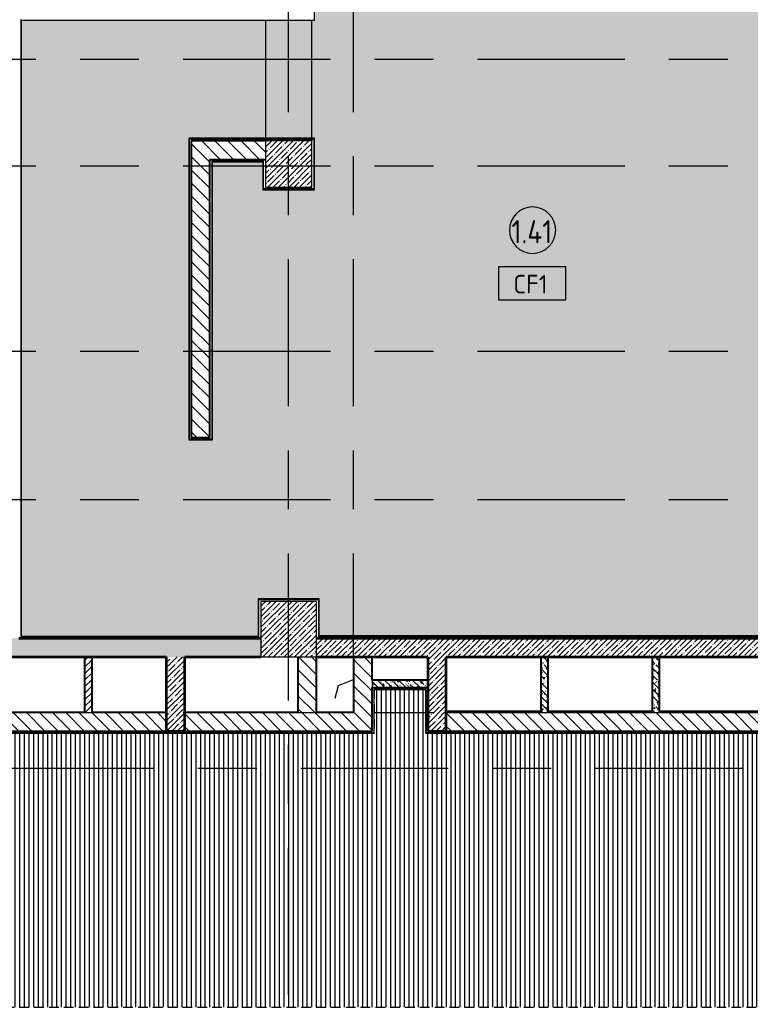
# Model space of a CAD drawing. Header units: millimetres. Extents: x 35861 to 236814, y -8553 to 29000.
# Drawn here: x 57560 to 65438, y 7910 to 18576 of the extents above; entities that cross this region are included whole.
import ezdxf

# ---------------------------------------------------------------- set-up
doc = ezdxf.new("R2010")
doc.units = ezdxf.units.MM
doc.linetypes.add('200_ШТРИХ__ш1_п0_6_', pattern=[160, 100, -60])
doc.linetypes.add('Осевая', pattern=[3175, 635, -476.25, 1587.5, -476.25])
for name, color, linetype, lineweight in [('0-1', 7, 'Continuous', 9), ('A-AREA-IDEN', 7, 'Continuous', 9), ('A-CLNG-IDEN', 7, 'Continuous', 9), ('A-DETL-MBND', 7, '200_ШТРИХ__ш1_п0_6_', 9), ('A-DETL-MBND-1', 7, 'Continuous', 9), ('A-FLOR', 7, 'Continuous', 9), ('A-WALL', 7, 'Continuous', 9), ('I-WALL', 7, 'Continuous', 9), ('S-COLS', 7, 'Continuous', 9), ('Оси-2', 7, 'Осевая', 9)]:
    doc.layers.add(name, color=color, linetype=linetype, lineweight=lineweight)
for name, color, linetype, lineweight, true_color in [('A-WALL-1', 7, 'Continuous', 35, 0x3c3c3c), ('A-WALL-2', 7, 'Continuous', 25, 0x3c3c3c), ('A-WALL-FNSH-2', 7, 'Continuous', 13, 0x3c3c3c)]:
    doc.layers.add(name, color=color, linetype=linetype, lineweight=lineweight, true_color=true_color)
doc.styles.add('GOST Common', font='GOST_Common.ttf', dxfattribs={"width": 0.9, "height": 250})
doc.styles.add('GOST Common_1', font='GOST_Common.ttf', dxfattribs={"height": 200})
pattern_1 = [(45, (0, 0), (-57.02463, 57.02463), []), (45, (57.025, 0), (-57.02463, 57.02463), [100.806, -20.161, 3.353, -16.808])]
pattern_2 = [(135, (0, 0), (-70.71068, -70.71068), [])]
pattern_3 = [(135, (0, 0), (-75.43415, -75.43415), [106.68, -17.78, 3.556, -17.78]), (135, (0, 75.39), (-75.43415, -75.43415), []), (50, (0, 0), (127.52922, -11.15758), [13.335, -146.685]), (355, (0, 0), (-24.66966, 133.74002), [10.668, -117.348]), (100.451, (10.63, -0.93), (102.85973, 122.58178), [11.333, -124.663]), (46.184, (0, 35.56), (189.75516, -29.43036), [20.002, -220.027]), (96.636, (15.81, 33.1), (166.1822, 173.1996), [17, -186.995]), (351.184, (0, 35.56), (166.18393, 173.1976), [16.002, -176.022]), (21, (17.78, 26.67), (106.13027, -71.58603), [13.335, -146.685]), (326, (17.78, 26.67), (43.26188, 128.93175), [10.668, -117.348]), (71.451, (26.62, 20.7), (149.39198, 57.34505), [11.333, -124.663]), (37.5, (0, 0), (2.162228, 59.188357), [3.353, -112.573, 3.353, -115.773, -117.792]), (37.5, (0, 0), (2.162228, 59.188357), [-235.052, 3.353, -114.44]), (7.5, (0, 0), (46.77386, 70.12615), [3.353, -64.567, 3.353, -109.906, -44.894]), (7.5, (0, 0), (46.77386, 70.12615), [-181.178, 3.353, -41.542]), (327.5, (-39.65, 0), (94.91367, -4.010093), [3.353, -41.097, 3.353, -135.331, -184.023]), (327.5, (-39.65, 0), (94.91367, -4.010093), [-183.134, 3.353, -180.67]), (317.5, (-57.43, 0), (103.69057, 17.79882), [3.353, -54.432, 3.353, -88.748, -130.683]), (317.5, (-57.43, 0), (103.69057, 17.79882), [-149.885, 3.353, -127.33])]

# ---------------------------------------------------------------- blocks, each defined once
blk = doc.blocks.new('BSC_Колонна _Прямоугольная - 600х600-V20-План потолков с обозначением видов отделки и геометрии 1 этажа в осях 12 - 23')
at = {"layer": 'S-COLS'}
h = blk.add_hatch(dxfattribs=at)
h.set_pattern_fill('FP_28', color=256, style=0, pattern_type=2)
h.set_pattern_definition([(45, (-60460, -12000), (-57.02463, 57.02463), []), (45, (-60402.975, -12000), (-57.02463, 57.02463), [100.806, -20.161, 3.353, -16.808])])
h.paths.add_polyline_path([(-300, -300), (300, -300), (300, 300), (-300, 300)])
for p, q in [((300, 300), (-300, 300)), ((-300, 300), (-300, -300)), ((300, -300), (300, 300)), ((-300, -300), (300, -300))]:
    blk.add_line(p, q, dxfattribs=at)
blk = doc.blocks.new('BSC_Колонна _Прямоугольная - 500х500-V36-План потолков с обозначением видов отделки и геометрии 1 этажа в осях 12 - 23')
at = {"layer": 'S-COLS'}
h = blk.add_hatch(dxfattribs=at)
h.set_pattern_fill('FP_48', color=256, style=0, pattern_type=2)
h.set_pattern_definition([(45, (-60460, -17020), (-57.02463, 57.02463), []), (45, (-60402.975, -17020), (-57.02463, 57.02463), [100.806, -20.161, 3.353, -16.808])])
h.paths.add_polyline_path([(-250, -250), (250, -250), (250, 250), (-250, 250)])
for p, q in [((250, 250), (-250, 250)), ((-250, 250), (-250, -250)), ((250, -250), (250, 250)), ((-250, -250), (250, -250))]:
    blk.add_line(p, q, dxfattribs=at)
blk = doc.blocks.new('Марка_Помещения - Номер-25198446-План потолков с обозначением видов отделки и геометрии 1 этажа в осях 12 - 23')
at = {"layer": 'A-AREA-IDEN'}
for start, end in [(360, 180), (180, 360)]:
    blk.add_arc((0, 0), 2.5, start, end, dxfattribs=at)
blk = doc.blocks.new('М_потолков - Марка_ Имя типа-25382930-План потолков с обозначением видов отделки и геометрии 1 этажа в осях 12 - 23')
at = {"layer": 'A-CLNG-IDEN'}
for p, q in [((3.625, 1.984375), (-3.625, 1.984375)), ((-3.625, 1.984375), (-3.625, -1.59375)), ((3.625, -1.59375), (3.625, 1.984375)), ((-3.625, -1.59375), (3.625, -1.59375))]:
    blk.add_line(p, q, dxfattribs=at)

msp = doc.modelspace()

# ---------------------------------------------------------------- hatches: boundary and pattern name
at = {"layer": 'A-DETL-MBND'}
h = msp.add_hatch(dxfattribs=at)
h.set_pattern_fill('FP_65', color=256, style=0, pattern_type=2)
h.set_pattern_definition([(90, (50061, 16536.537), (-50, 3e-15), [])])
h.paths.add_polyline_path([(75098.9, 7921), (75459, 7921), (75459, 10879), (61939, 10879), (61939, 11349), (61381, 11349), (61381, 10879), (51689, 10879), (51689, 11679), (45931, 11679), (45931, 10879), (42401, 10879), (42401, 10209), (38761, 10209), (38761, 8320.1), (38797.1, 8185.8), (38761, 8185.7), (38761, 7921), (39025.8, 7921), (39025.7, 7957.4), (39161, 7921), (74377.2, 7921)])
at = {"layer": 'A-DETL-MBND-1'}
msp.add_hatch(color=256, dxfattribs=at).paths.add_polyline_path([(59944.4, 11921), (60132, 11921), (60132, 12328), (60788, 12328), (60788, 11928), (66132, 11928), (66132, 12328), (66160, 12328), (66160, 15522), (65682, 15522), (65682, 22828), (66132, 22828), (66132, 23328), (66160, 23328), (66160, 24752), (60738, 24752), (60738, 18572), (60710, 18572), (60710, 17298), (60738, 17298), (60738, 16742), (60182, 16742), (60182, 17042), (59638, 17042), (59638, 14042), (59382, 14042), (59382, 17298), (60210, 17298), (60210, 18572), (57578, 18572), (57578, 11921), (58501.1, 11921)])
h = msp.add_hatch(color=256, dxfattribs=at)
h.paths.add_polyline_path([(66160, 12328), (66532, 12328), (66532, 15522), (66160, 15522), (66160, 12350.6)])
h.paths.add_polyline_path([(60212.4, 17298), (60710, 17298), (60710, 18572), (60210, 18572), (60210, 17298)])
h.paths.add_polyline_path([(66160, 23328), (66640, 23328), (66640, 24752), (66160, 24752), (66160, 23377.6)])
at = {"layer": 'I-WALL'}
h = msp.add_hatch(dxfattribs=at)
h.set_pattern_fill('FP_21', color=256, style=0, pattern_type=2)
h.set_pattern_definition(pattern_2)
h.paths.add_polyline_path([(60210, 17070), (60210, 17270), (59410, 17270), (59410, 17070), (59944.4, 17070)])
h = msp.add_hatch(dxfattribs=at)
h.set_pattern_fill('FP_21', color=256, style=0, pattern_type=2)
h.set_pattern_definition(pattern_2)
h.paths.add_polyline_path([(59610, 14070), (59610, 17070), (59410, 17070), (59410, 14070)])
h = msp.add_hatch(dxfattribs=at)
h.set_pattern_fill('FP_1', color=256, style=0, pattern_type=2)
h.set_pattern_definition(pattern_1)
h.paths.add_polyline_path([(59140, 11700), (60160, 11700), (60160, 11900), (54760, 11900), (54760, 11700), (58501.1, 11700)])
h.paths.add_polyline_path([(54160, 11700), (54160, 11900), (51710, 11900), (51710, 11700), (53510, 11700)])
h = msp.add_hatch(dxfattribs=at)
h.set_pattern_fill('FP_1', color=256, style=0, pattern_type=2)
h.set_pattern_definition(pattern_1)
h.paths.add_polyline_path([(64274.2, 11700), (66160, 11700), (66160, 11900), (60760, 11900), (60760, 11700), (63260, 11700)])
h = msp.add_hatch(dxfattribs=at)
h.set_pattern_fill('FP_35', color=256, style=0, pattern_type=2)
h.set_pattern_definition([(45, (0, 0), (-35.35534, 35.35534), [])])
h.paths.add_polyline_path([(58339.2, 11100), (58339.2, 11700), (58259.2, 11700), (58259.2, 11100)])
h = msp.add_hatch(dxfattribs=at)
h.set_pattern_fill('FP_1', color=256, style=0, pattern_type=2)
h.set_pattern_definition(pattern_1)
h.paths.add_polyline_path([(59340, 10900), (59340, 11700), (59140, 11700), (59140, 10900)])
h = msp.add_hatch(dxfattribs=at)
h.set_pattern_fill('FP_21', color=256, style=0, pattern_type=2)
h.set_pattern_definition(pattern_2)
h.paths.add_polyline_path([(60560, 11100), (60760, 11100), (60760, 11700), (60560, 11700), (60560, 11268)])
h = msp.add_hatch(dxfattribs=at)
h.set_pattern_fill('FP_21', color=256, style=0, pattern_type=2)
h.set_pattern_definition(pattern_2)
h.paths.add_polyline_path([(61360, 11100), (61360, 11700), (61160, 11700), (61160, 11100)])
h = msp.add_hatch(dxfattribs=at)
h.set_pattern_fill('FP_1', color=256, style=0, pattern_type=2)
h.set_pattern_definition(pattern_1)
h.paths.add_polyline_path([(61960, 10900), (62160, 10900), (62160, 11700), (61960, 11700), (61960, 11370)])
h = msp.add_hatch(dxfattribs=at)
h.set_pattern_fill('FP_20', color=256, style=0, pattern_type=2)
h.set_pattern_definition(pattern_3)
h.paths.add_polyline_path([(63260, 11100), (63260, 11700), (63180, 11700), (63180, 11100)])
h = msp.add_hatch(dxfattribs=at)
h.set_pattern_fill('FP_20', color=256, style=0, pattern_type=2)
h.set_pattern_definition(pattern_3)
h.paths.add_polyline_path([(64460, 11100), (64460, 11700), (64380, 11700), (64380, 11100)])
h = msp.add_hatch(dxfattribs=at)
h.set_pattern_fill('FP_20', color=256, style=0, pattern_type=2)
h.set_pattern_definition(pattern_3)
h.paths.add_polyline_path([(61960, 11370), (61960, 11450), (61360, 11450), (61360, 11370), (61387.6, 11370)])
h = msp.add_hatch(dxfattribs=at)
h.set_pattern_fill('FP_21', color=256, style=0, pattern_type=2)
h.set_pattern_definition(pattern_2)
h.paths.add_polyline_path([(59140, 10900), (59140, 11100), (55700, 11100), (55700, 10900), (58501.1, 10900)])
h.paths.add_polyline_path([(55500, 10900), (55500, 11100), (51910, 11100), (51910, 10900), (52727.9, 10900)])
h = msp.add_hatch(dxfattribs=at)
h.set_pattern_fill('FP_21', color=256, style=0, pattern_type=2)
h.set_pattern_definition(pattern_2)
h.paths.add_polyline_path([(61360, 10900), (61360, 11100), (59340, 11100), (59340, 10900), (59944.4, 10900)])
h = msp.add_hatch(dxfattribs=at)
h.set_pattern_fill('FP_21', color=256, style=0, pattern_type=2)
h.set_pattern_definition(pattern_2)
h.paths.add_polyline_path([(73540, 10900), (73540, 11100), (66760, 11100), (66760, 10900), (72933.9, 10900)])
h.paths.add_polyline_path([(66560, 10900), (66560, 11100), (62160, 11100), (62160, 10900), (65717.5, 10900)])

# ---------------------------------------------------------------- linework, layer by layer
at = {"layer": '0-1'}
for p, q in [((60996.2, 11392.2), (61160, 11457)), ((60960, 11257), (60996.2, 11392.2))]:
    msp.add_line(p, q, dxfattribs=at)
at = {"layer": 'A-DETL-MBND'}
for p, q in [((61940, 11350), (61380, 11350)), ((61380, 11350), (61380, 10880)), ((61939, 11349), (61381, 11349)), ((61381, 11349), (61381, 10879)), ((61939, 10879), (61939, 11349)), ((61940, 10880), (61940, 11350)), ((61380, 10880), (51690, 10880)), ((75470, 10880), (61940, 10880)), ((61381, 10879), (51689, 10879)), ((75459, 10879), (61939, 10879)), ((39156.4, 7920), (75460, 7920)), ((39160.1, 7921), (75459, 7921))]:
    msp.add_line(p, q, dxfattribs=at)
at = {"layer": 'A-FLOR'}
for p, q in [((60210, 18572), (60210, 17298)), ((60710, 17297.9), (60710, 18572)), ((60210, 17272.2), (60210, 17290)), ((60710, 17290), (60710, 17272.2)), ((60710, 17272.2), (60210, 17272.2)), ((57459.2, 11108), (58259.2, 11108)), ((58339.2, 11108), (59140, 11108)), ((62160, 11120), (63180, 11120)), ((63260, 11120), (64380, 11120)), ((64460, 11120), (66560, 11120))]:
    msp.add_line(p, q, dxfattribs=at)
at = {"layer": 'A-WALL'}
for p, q in [((61360, 11450), (61360, 11370)), ((58259.2, 11100), (58339.2, 11100)), ((63180, 11100), (63260, 11100)), ((64380, 11100), (64460, 11100))]:
    msp.add_line(p, q, dxfattribs=at)
at = {"layer": 'A-WALL-1'}
for p, q in [((60160, 11900), (57550, 11900)), ((66160, 11900), (60760, 11900)), ((55700, 11700), (59140, 11700)), ((59140, 11700), (59140, 10900)), ((59340, 11700), (60160, 11700)), ((59340, 10900), (59340, 11700)), ((60760, 11700), (61960, 11700)), ((61960, 11700), (61960, 10900)), ((62160, 11700), (66160, 11700)), ((62160, 10900), (62160, 11700)), ((59140, 10900), (59340, 10900)), ((61960, 10900), (62160, 10900))]:
    msp.add_line(p, q, dxfattribs=at)
at = {"layer": 'A-WALL-2'}
for p, q in [((60210, 17270), (59410, 17270)), ((59410, 17270), (59410, 14070)), ((59610, 17070), (60210, 17070)), ((59610, 14070), (59610, 17070)), ((59410, 14070), (59610, 14070)), ((58259.2, 11700), (58259.2, 11100)), ((58339.2, 11100), (58339.2, 11700)), ((60560, 11700), (60560, 11100)), ((60760, 11100), (60760, 11700)), ((61160, 11700), (61160, 11100)), ((61360, 11450), (61360, 11700)), ((63180, 11700), (63180, 11100)), ((63260, 11100), (63260, 11700)), ((64380, 11700), (64380, 11100)), ((64460, 11100), (64460, 11700)), ((61960, 11450), (61360, 11450)), ((61360, 10900), (61360, 11370)), ((61360, 11370), (61960, 11370)), ((58259.2, 11100), (57459.2, 11100)), ((59140, 11100), (58339.2, 11100)), ((60560, 11100), (59340, 11100)), ((61160, 11100), (60760, 11100)), ((63180, 11100), (62160, 11100)), ((64380, 11100), (63260, 11100)), ((66560, 11100), (64460, 11100)), ((55700, 10900), (59140, 10900)), ((59340, 10900), (61360, 10900)), ((62160, 10900), (66560, 10900))]:
    msp.add_line(p, q, dxfattribs=at)
at = {"layer": 'A-WALL-FNSH-2'}
for p, q in [((60738, 18572), (60738, 24752)), ((57570, 18580), (57570, 11913)), ((57570, 18572), (60738, 18572)), ((57578, 11921), (57578, 18580)), ((60738, 17298), (59382, 17298)), ((59382, 17298), (59382, 14042)), ((59390, 17290), (60730, 17290)), ((59390, 14050), (59390, 17290)), ((60730, 17290), (60730, 16750)), ((60738, 16742), (60738, 17298)), ((59630, 17050), (59630, 14050)), ((60190, 17050), (59630, 17050)), ((59638, 14042), (59638, 17042)), ((59638, 17042), (60182, 17042)), ((60182, 17042), (60182, 16742)), ((60190, 16750), (60190, 17050)), ((60730, 16750), (60190, 16750)), ((60182, 16742), (60738, 16742)), ((59382, 14042), (59638, 14042)), ((59630, 14050), (59390, 14050)), ((60132, 12328), (60132, 11921)), ((60788, 12328), (60132, 12328)), ((60140, 11913), (60140, 12320)), ((60140, 12320), (60780, 12320)), ((60780, 12320), (60780, 11920)), ((60788, 11928), (60788, 12328)), ((57570, 11913), (60140, 11913)), ((60132, 11921), (57578, 11921)), ((60780, 11920), (66140, 11920)), ((66132, 11928), (60788, 11928)), ((61940, 11350), (61380, 11350)), ((61380, 11350), (61380, 10880)), ((61381, 11349), (61939, 11349)), ((61381, 10879), (61381, 11349)), ((61939, 11349), (61939, 10879)), ((61940, 10880), (61940, 11350)), ((61380, 10880), (51690, 10880)), ((75459.5, 10880), (61940, 10880)), ((51689, 10879), (61381, 10879)), ((61939, 10879), (75459.5, 10879))]:
    msp.add_line(p, q, dxfattribs=at)
at = {"layer": 'Оси-2'}
for p, q in [((60460, 593.7), (60460, 24898.1)), ((61160, 593.7), (61160, 24898.1)), ((39160.8, 18150), (82200, 18150)), ((39160.8, 17000), (82200, 17000)), ((39160.8, 15000), (81600, 15000)), ((39160.8, 13400), (81600, 13400)), ((39160.8, 11100), (82200, 11100)), ((40430.8, 10500), (82200, 10500))]:
    msp.add_line(p, q, dxfattribs=at)

# ---------------------------------------------------------------- block references
at = {"layer": 'A-AREA-IDEN', "xscale": 99.99999999999993, "yscale": 99.99999999999993, "zscale": 99.99999999999993}
msp.add_blockref('Марка_Помещения - Номер-25198446-План потолков с обозначением видов отделки и геометрии 1 этажа в осях 12 - 23', (63090.8, 16305.7), dxfattribs=at)
at = {"layer": 'A-CLNG-IDEN', "xscale": 99.99999999999993, "yscale": 99.99999999999993, "zscale": 99.99999999999993}
msp.add_blockref('М_потолков - Марка_ Имя типа-25382930-План потолков с обозначением видов отделки и геометрии 1 этажа в осях 12 - 23', (63086.1, 15713.3), dxfattribs=at)
at = {"layer": 'S-COLS'}
for name, p in [('BSC_Колонна _Прямоугольная - 500х500-V36-План потолков с обозначением видов отделки и геометрии 1 этажа в осях 12 - 23', (60460, 17020)), ('BSC_Колонна _Прямоугольная - 600х600-V20-План потолков с обозначением видов отделки и геометрии 1 этажа в осях 12 - 23', (60460, 12000))]:
    msp.add_blockref(name, p, dxfattribs=at)

# ---------------------------------------------------------------- texts
at = {"layer": 'A-AREA-IDEN', "insert": (62863.3, 16414.2), "char_height": 250, "width": 570, "attachment_point": 1, "style": 'GOST Common'}
msp.add_mtext('1.41', dxfattribs=at)
at = {"layer": 'A-CLNG-IDEN', "insert": (62883.3, 15823.1), "char_height": 200, "width": 472.996, "attachment_point": 1, "style": 'GOST Common_1'}
msp.add_mtext('CF1', dxfattribs=at)

doc.saveas('drawing.dxf')
